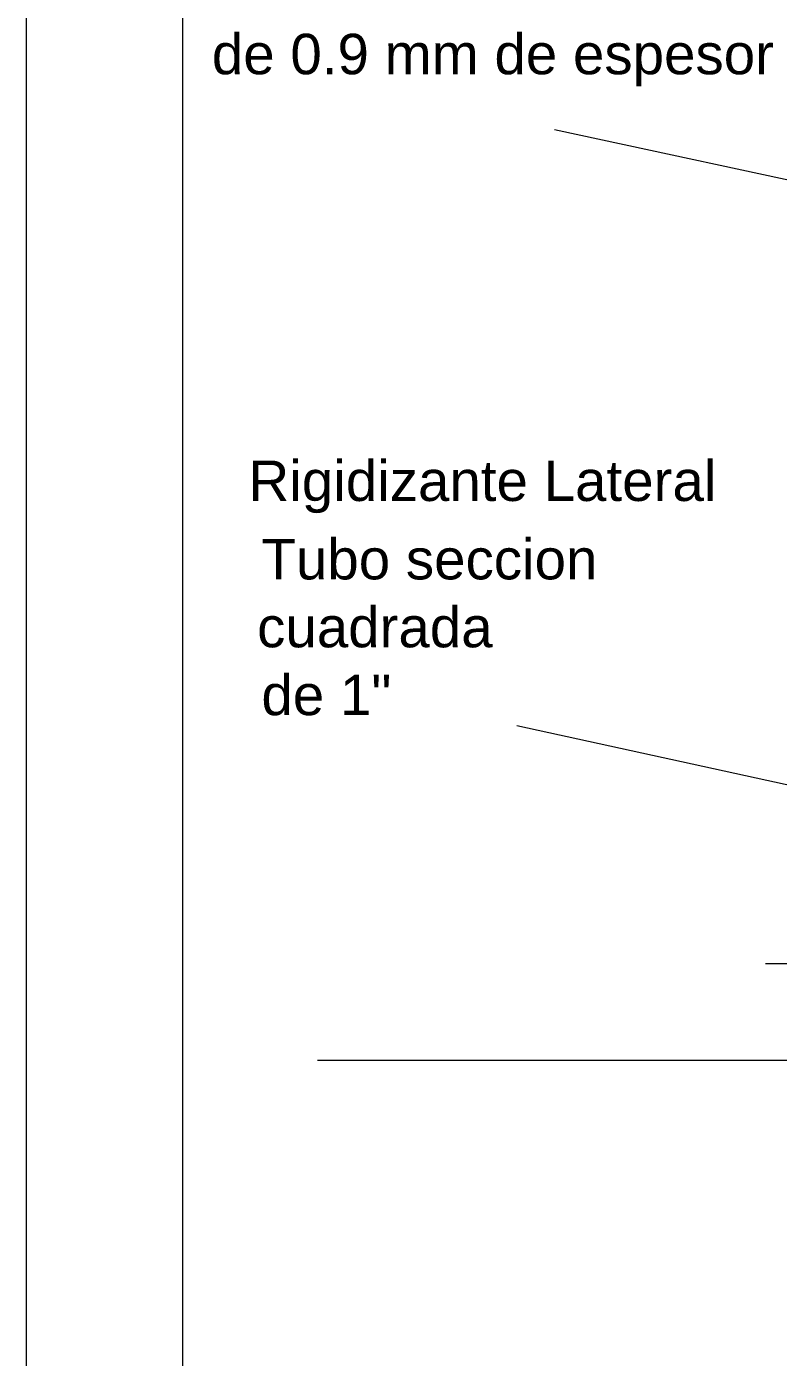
# Model space of a CAD drawing. Header units: inches. Extents: x 0.13 to 4.47, y 0.19 to 3.07.
# Drawn here: x 0.131 to 0.455, y 1.891 to 2.465 of the extents above; entities that cross this region are included whole.
import ezdxf

# ---------------------------------------------------------------- set-up
doc = ezdxf.new("R2010")
doc.units = ezdxf.units.IN
doc.header["$MEASUREMENT"] = 0
for name, color, linetype in [('PDF_PDF5_PDF12_PDF11_0', 7, 'Continuous'), ('PDF_PDF5_PDF12_PDF11_cotas', 7, 'Continuous'), ('PDF_PDF5_PDF12_PDF11_PIEZAS', 7, 'Continuous'), ('PDF_Texto', 7, 'Continuous')]:
    doc.layers.add(name, color=color, linetype=linetype)
doc.styles.add('PDF Arial', font='arial.ttf')

msp = doc.modelspace()

# ---------------------------------------------------------------- linework, layer by layer
at = {"layer": 'PDF_PDF5_PDF12_PDF11_0', "lineweight": 5}
for points in [[(0.35836, 2.42045), (0.48793, 2.39259)], [(0.34211, 2.16364), (0.47168, 2.13531)], [(0.44938, 2.06101), (1.02617, 2.06101)], [(1.27323, 2.01921), (0.25619, 2.01921)], [(2.95343, 2.01921), (0.36347, 2.01921)]]:
    msp.add_lwpolyline(points, dxfattribs=at)
at = {"layer": 'PDF_PDF5_PDF12_PDF11_cotas', "lineweight": 5}
msp.add_lwpolyline([(0.19814, 3.00281), (4.407, 3.00281), (4.407, 0.2531), (0.19814, 0.2531)], close=True, dxfattribs=at)
at = {"layer": 'PDF_PDF5_PDF12_PDF11_PIEZAS', "lineweight": 5}
msp.add_lwpolyline([(4.47434, 3.07015), (4.47434, 0.18576), (0.13081, 0.18576), (0.13081, 3.07015)], close=True, dxfattribs=at)

# ---------------------------------------------------------------- texts
at = {"layer": 'PDF_Texto', "attachment_point": 7, "style": 'PDF Arial'}
for s, insert, char_height in [('de 0.9 mm de espesor', (0.21068, 2.43901), 0.0174385), ('Rigidizante Lateral', (0.22647, 2.2551), 0.0174385), ('Tubo seccion', (0.23205, 2.22631), 0.0174385), ('cuadrada', (0.23019, 2.19705), 0.017438), ('de 1"', (0.23205, 2.1678), 0.017438)]:
    msp.add_mtext(s, dxfattribs=dict(at, insert=insert, char_height=char_height))

doc.saveas('drawing.dxf')
